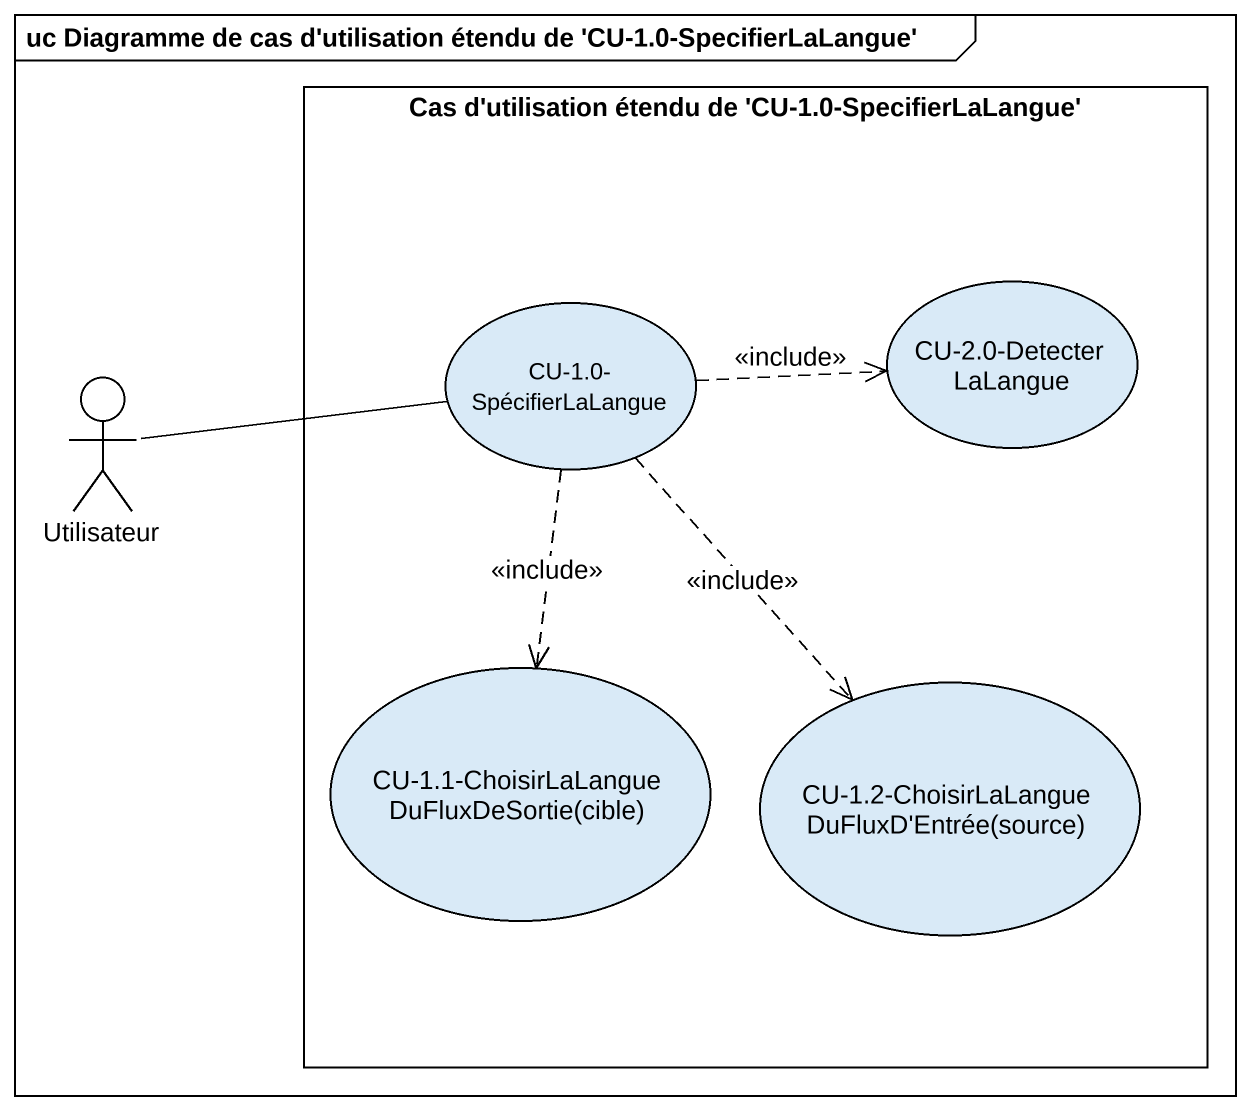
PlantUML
@startuml
mainframe uc Diagramme de cas d'utilisation étendu de 'CU-1.0-SpecifierLaLangue'
rectangle "Cas d'utilisation étendu de 'CU-1.0-SpecifierLaLangue'" as Cas_d_utilisation_étendu_de {
  usecase "CU-1.0- SpécifierLaLangue" as CU_1_0_SpécifierLaLangue
  usecase "CU-2.0-DetecterLaLangue" as CU_2_0_DetecterLaLangue
  usecase "CU-1.1-ChoisirLaLangueDuFluxDeSortie(cible)" as CU_1_1_ChoisirLaLangueDuFlux
  usecase "CU-1.2-ChoisirLaLangueDuFluxD'Entrée(source)" as CU_1_2_ChoisirLaLangueDuFlux
}
actor Utilisateur
CU_1_0_SpécifierLaLangue .right.> CU_2_0_DetecterLaLangue : <<include>>
CU_1_0_SpécifierLaLangue ..> CU_1_1_ChoisirLaLangueDuFlux : <<include>>
CU_1_0_SpécifierLaLangue ..> CU_1_2_ChoisirLaLangueDuFlux : <<include>>
Utilisateur -right- CU_1_0_SpécifierLaLangue
@enduml
